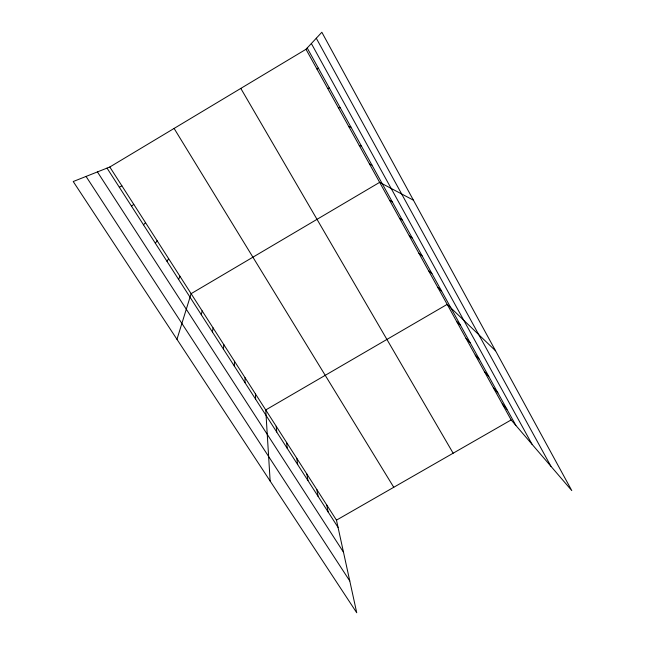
<?xml version="1.0" encoding="UTF-8"?>
<svg xmlns="http://www.w3.org/2000/svg" width="645" height="645" viewBox="0 0 645 645"><rect width="100%" height="100%" fill="white"/><g stroke="black" fill="none" stroke-linecap="round" stroke-linejoin="round"><path stroke-width="0.97" d="M245.011 382.687L245.052 377.704M234.28 366.005L234.522 361.305M223.42 349.114L223.863 344.704M212.431 332.022L213.084 327.894M201.296 314.712L202.167 310.89M176.964 339.318L191.113 293.677L379.655 182.35L413.413 200.176M178.617 279.438L179.931 276.245M167.063 261.467L168.603 258.605M155.364 243.27L157.138 240.738M143.513 224.839L145.536 222.654M306.004 49.286L321.847 32.25L571.776 490.579L511.146 419.935L306.004 49.286L109.811 167.007L73.224 181.527L356.733 612.75L336.472 520.144L109.811 167.007M131.507 206.174L133.773 204.336M316.937 69.031L318.348 68.144M119.349 187.268L121.873 185.792M336.472 520.144L511.146 419.935M327.716 88.518L329.345 88.034M338.367 107.755L340.197 107.667M348.889 126.759L350.912 127.041M359.265 145.52L361.49 146.173M369.521 164.048L371.931 165.064M389.653 200.418L392.426 202.127M399.537 218.276L402.48 220.316M409.301 235.909L412.405 238.279M418.944 253.332L422.217 256.025M428.465 270.545L431.908 273.544M437.882 287.557L441.478 290.863M495.553 350.799L447.187 304.367L265.74 409.938L270.15 481.057M456.66 321.476L460.554 325.37M466.012 338.383L470.06 342.56M475.252 355.081L479.453 359.547M484.387 371.584L488.725 376.325M493.417 387.895L497.884 392.894M502.334 404.004L506.938 409.277M86.051 176.432L349.775 580.952M97.427 171.917L343.471 552.152M107.03 168.111L338.061 527.4M174.102 128.436L393.756 487.281M240.803 88.413L453.145 453.209M307.214 47.996L515.887 425.458M311.358 43.529L532.069 444.316M316.284 38.232L550.927 466.287M326.725 504.954L328.144 511.977M316.856 489.579L318.106 496.368M306.875 474.027L307.955 480.573M296.773 458.297L297.676 464.594M286.549 442.365L287.275 448.412M276.205 426.248L276.745 432.037M255.46 393.918L255.605 399.174"/></g></svg>
